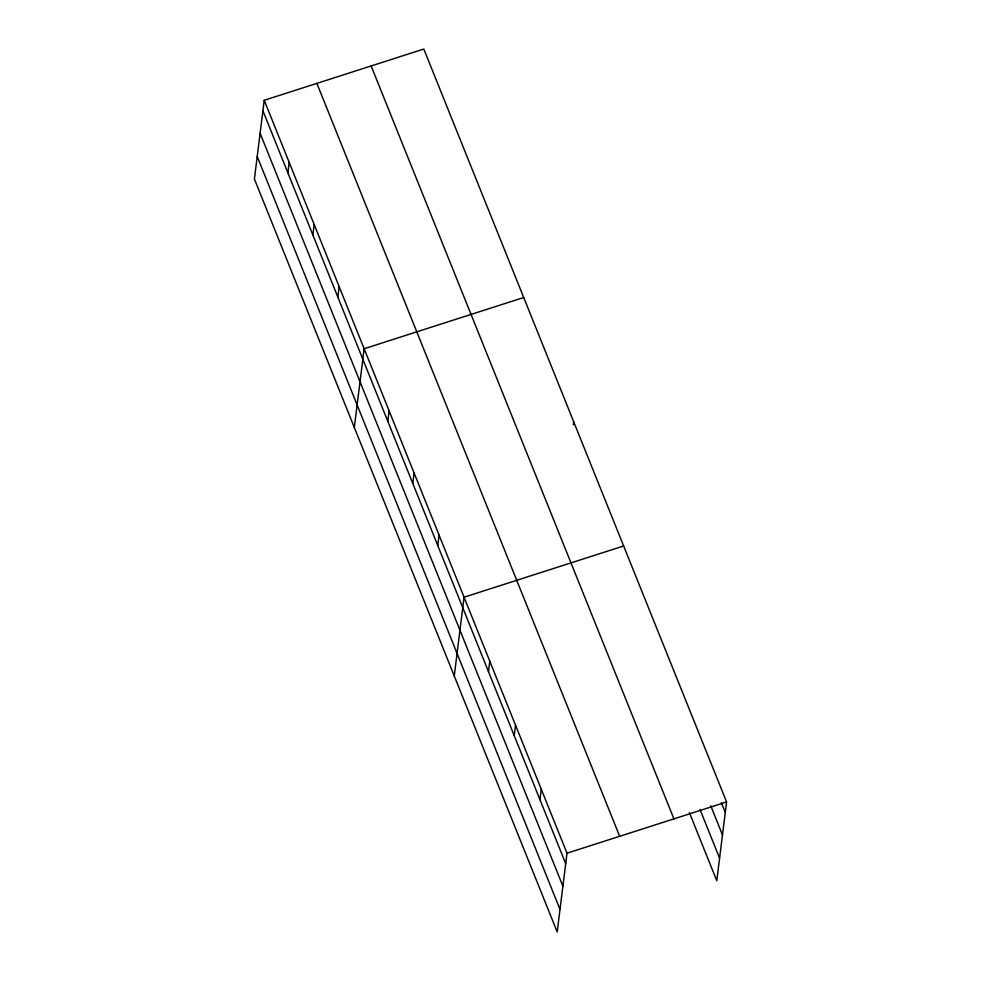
<?xml version="1.0" encoding="UTF-8"?>
<svg xmlns="http://www.w3.org/2000/svg" width="981" height="981" viewBox="0 0 981 981"><rect width="100%" height="100%" fill="white"/><g stroke="black" fill="none" stroke-linecap="round" stroke-linejoin="round"><path stroke-width="1.47" d="M264.22 100.283L254.41 179.032L557.196 931.95L567.006 853.212L264.22 100.283L423.804 49.05L726.59 801.968L716.78 880.717L689.373 812.538M287.899 172.864L289.199 162.405M312.878 234.986L314.178 224.514M337.856 297.096L339.156 286.636M354.325 427.495L364.135 348.745L523.719 297.513M387.814 421.327L389.114 410.867M412.793 483.449L414.092 472.977M437.771 545.559L439.071 535.099M454.252 675.958L464.062 597.221L623.646 545.976M488.489 671.678L489.789 661.219M514.228 735.676L515.528 725.217M573.309 424.736L573.689 421.744M539.967 799.674L541.267 789.215M567.006 853.212L726.59 801.968M721.366 802.691L725.29 812.44M710.735 805.744L722.482 834.966M700.005 809.484L719.588 858.179M371.137 65.96L673.922 818.877M316.875 83.385L619.673 836.303M262.908 110.755L565.706 863.672M260.112 133.281L562.898 886.199M257.218 156.494L560.004 909.424"/></g></svg>
